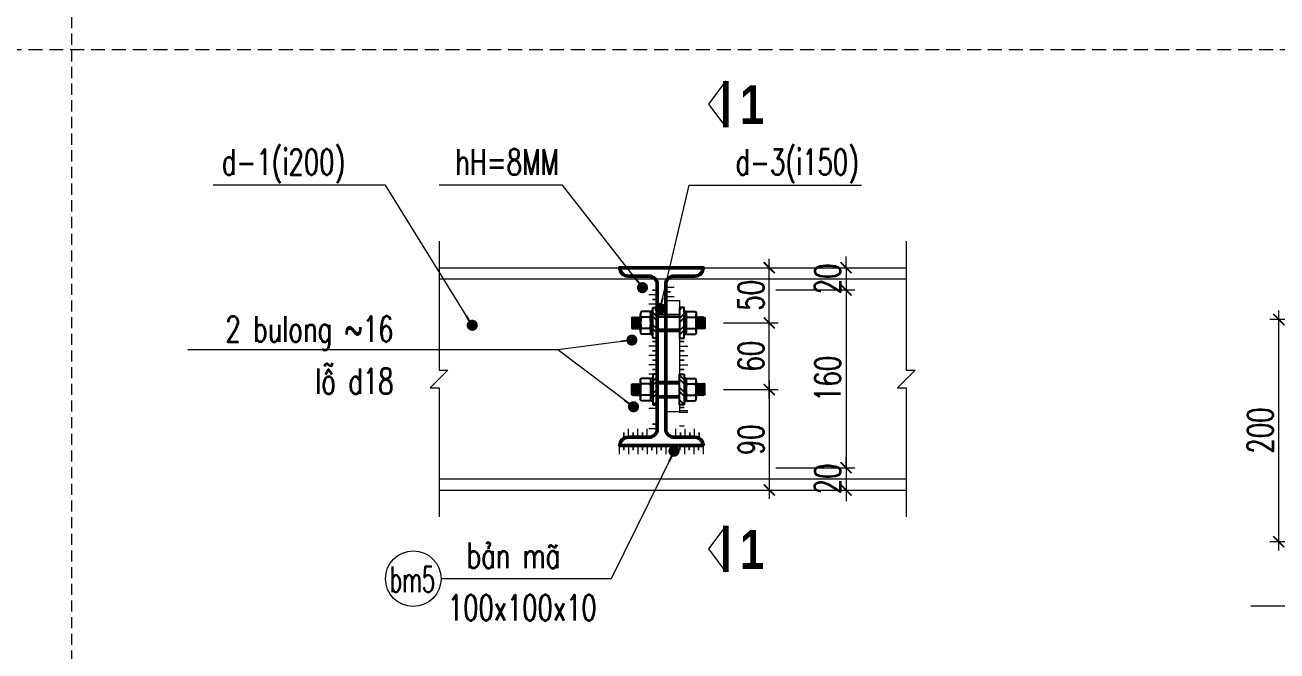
# Model space of a CAD drawing. Header units: millimetres. Extents: x 61738 to 439738, y 60858 to 151243.
# Drawn here: x 415520 to 426774, y 97142 to 102774 of the extents above; entities that cross this region are included whole.
import ezdxf
from ezdxf.enums import TextEntityAlignment as Align

# ---------------------------------------------------------------- set-up
doc = ezdxf.new("R2010")
doc.units = ezdxf.units.MM
doc.linetypes.add('CENTER', pattern=[2, 1.25, -0.25, 0.25, -0.25])
doc.linetypes.add('HIDDEN', pattern=[0.375, 0.25, -0.125])
for name, color, linetype, lineweight in [('10-TEXT', 4, 'Continuous', 15), ('2-THEP2', 6, 'Continuous', 50), ('3-THAY', 7, 'Continuous', 18), ('5-DUT', 2, 'HIDDEN', 15), ('6-TRUC', 8, 'CENTER', 9), ('7-HATCH', 8, 'Continuous', 13), ('8-DIM', 8, 'Continuous', 15), ('9-SO HIEU', 8, 'Continuous', 15)]:
    doc.layers.add(name, color=color, linetype=linetype, lineweight=lineweight)
doc.layers.add('thay 1', color=32, linetype='Continuous')
doc.layers.add('thep', color=6, linetype='Continuous')
doc.styles.add('A3-Text 2.3', font='vnsimli.shx', dxfattribs={"width": 0.7, "height": 230, "bigfont": 'vn.shx'})
doc.styles.add('A3-Text 3.5', font='VnArialH-Bold.TTF', dxfattribs={"width": 0.8, "height": 350})
doc.styles.add('S1', font='vnsimli.shx', dxfattribs={"width": 0.75})
doc.dimstyles.new('A3-1-100x10', dxfattribs={"dimtxt": 230, "dimasz": 100, "dimexe": 80, "dimexo": 0, "dimgap": 50, "dimtad": 1, "dimdec": 0, "dimlfac": 0.1, "dimdsep": 49, "dimtxsty": 'A3-Text 2.3', "dimblk": 'ARCHTICK', "dimcen": 10, "dimdle": 80, "dimclrd": 8, "dimclre": 8, "dimclrt": 2, "dimadec": 0, "dimazin": 2, "dimtfac": 1, "dimtdec": 0, "dimtix": 1, "dimtmove": 1, "dimatfit": 3, "dimldrblk": 'DOT', "dimfxl": 1, "dimtolj": 1, "dimtzin": 0, "dimlwd": -1, "dimlwe": -1, "dimarcsym": 0})

# ---------------------------------------------------------------- blocks, each defined once
blk = doc.blocks.new('A$C3DB65366')
at = {"layer": 'thay 1'}
h = blk.add_hatch(dxfattribs=at)
h.set_pattern_fill('ANSI32', color=256, scale=1.947377, angle=-90, style=0)
h.set_pattern_definition([(135, (984.625, -1114.564), (27.5401, 27.5401), []), (135, (966.265, -1114.564), (27.5401, 27.5401), [])])
h.paths.add_polyline_path([(-70.3, -96.9), (-70.3, 41.5), (-49.5, 41.5), (-49.5, -96.9)])
h = blk.add_hatch(dxfattribs=at)
h.set_pattern_fill('ANSI32', color=256, scale=1.947377, angle=-90, style=0)
h.set_pattern_definition([(45, (-984.156, -1114.564), (-27.5401, 27.5401), []), (45, (-965.796, -1114.564), (-27.5401, 27.5401), [])])
h.paths.add_polyline_path([(70.8, -96.9), (70.8, 41.5), (50, 41.5), (50, -96.9)])
for p, q in [((-125.2, -65.7), (-125.2, 10.3)), ((-81.9, 22.9), (-122.2, 22.9)), ((-79, 24.5), (-79, -79.3)), ((-70.4, 24.5), (-79, 24.5)), ((-79, -65.7), (-79, 10.3)), ((-70.3, -79.3), (-70.4, 24.5)), ((-70.3, 41.5), (-49.5, 41.5)), ((-70.3, -96.9), (-70.3, 41.5)), ((-49.5, 41.5), (-49.5, -96.9)), ((-49.5, 9.2), (-49.5, -64.6)), ((50, 9.2), (-49.5, 9.2)), ((-48.9, 0), (50, 0)), ((50, 41.5), (50, -96.9)), ((70.8, 41.5), (50, 41.5)), ((50, 9.2), (50, -64.6)), ((70.8, -96.9), (70.8, 41.5)), ((70.8, -79.3), (70.8, 24.5)), ((70.8, 24.5), (79.5, 24.5)), ((79.5, 24.5), (79.4, -79.3)), ((79.4, -65.7), (79.4, 10.3)), ((82.4, 22.9), (122.7, 22.9)), ((125.6, -65.7), (125.6, 10.3)), ((-164, -5), (-162.1, -2.5)), ((-164, -5), (-164, -50.4)), ((-164, -50.4), (-160.3, -55.4)), ((-162.1, -2.5), (-160.3, -55.4)), ((-162.1, -2.5), (-160.3, -5)), ((-160.3, -5), (-156.5, 0)), ((-160.3, -5), (-156.5, -50.4)), ((-160.3, -55.4), (-156.5, -50.4)), ((-156.5, 0), (-152.7, -55.4)), ((-156.5, 0), (-152.7, -5)), ((-156.5, -50.4), (-152.7, -55.4)), ((-152.7, -5), (-148.9, 0)), ((-152.7, -5), (-148.9, -50.4)), ((-152.7, -55.4), (-148.9, -50.4)), ((-148.9, 0), (-145.1, -55.4)), ((-148.9, 0), (-145.1, -5)), ((-148.9, -50.4), (-145.1, -55.4)), ((-145.1, -5), (-141.4, 0)), ((-145.1, -5), (-141.4, -50.4)), ((-145.1, -55.4), (-141.4, -50.4)), ((-141.4, 0), (-137.6, -55.4)), ((-141.4, 0), (-137.6, -5)), ((-141.4, -50.4), (-137.6, -55.4)), ((-137.6, -5), (-133.8, 0)), ((-137.6, -5), (-133.8, -50.4)), ((-137.6, -55.4), (-133.8, -50.4)), ((-133.8, 0), (-130, -55.4)), ((-133.8, 0), (-130, -5)), ((-133.8, -50.4), (-130, -55.4)), ((-130, -5), (-126.3, 0)), ((-130, -5), (-126.3, -50.4)), ((-130, -55.4), (-126.3, -50.4)), ((-126.3, 0), (-125.2, -1.5)), ((-126.3, 0), (-125.2, -16.2)), ((-126.3, -50.4), (-125.2, -51.8)), ((-81.9, -2.4), (-122.2, -2.4)), ((-81.9, -53), (-122.2, -53)), ((-48.9, -55.4), (50, -55.4)), ((82.4, -2.4), (122.7, -2.4)), ((82.4, -53), (122.7, -53)), ((126.7, 0), (125.6, -1.5)), ((126.7, 0), (125.6, -16.2)), ((126.7, -50.4), (125.6, -51.8)), ((130.5, -5), (126.7, 0)), ((130.5, -5), (126.7, -50.4)), ((130.5, -55.4), (126.7, -50.4)), ((134.3, 0), (130.5, -55.4)), ((134.3, 0), (130.5, -5)), ((134.3, -50.4), (130.5, -55.4)), ((138.1, -5), (134.3, 0)), ((138.1, -5), (134.3, -50.4)), ((138.1, -55.4), (134.3, -50.4)), ((141.8, 0), (138.1, -55.4)), ((141.8, 0), (138.1, -5)), ((141.8, -50.4), (138.1, -55.4)), ((145.6, -5), (141.8, 0)), ((145.6, -5), (141.8, -50.4)), ((145.6, -55.4), (141.8, -50.4)), ((149.4, 0), (145.6, -55.4)), ((149.4, 0), (145.6, -5)), ((149.4, -50.4), (145.6, -55.4)), ((153.2, -5), (149.4, 0)), ((153.2, -5), (149.4, -50.4)), ((153.2, -55.4), (149.4, -50.4)), ((156.9, 0), (153.2, -55.4)), ((156.9, 0), (153.2, -5)), ((156.9, -50.4), (153.2, -55.4)), ((160.7, -5), (156.9, 0)), ((160.7, -5), (156.9, -50.4)), ((160.7, -55.4), (156.9, -50.4)), ((162.6, -2.5), (160.7, -55.4)), ((162.6, -2.5), (160.7, -5)), ((164.5, -50.4), (160.7, -55.4)), ((164.5, -5), (162.6, -2.5)), ((164.5, -5), (164.5, -50.4)), ((-81.9, -78.3), (-122.2, -78.3)), ((-79, -79.3), (-70.3, -79.3)), ((-49.5, -96.9), (-70.3, -96.9)), ((-49.5, -64.6), (50, -64.6)), ((50, -96.9), (70.8, -96.9)), ((79.4, -79.3), (70.8, -79.3)), ((82.4, -78.3), (122.7, -78.3))]:
    blk.add_line(p, q, dxfattribs=at)
at = {"layer": 'thay 1', "linetype": 'CENTER'}
for p, q in [((-70.3, -4.9), (-79, -4.9)), ((-70.3, -49.9), (-79, -49.9)), ((70.8, -4.9), (79.5, -4.9)), ((70.8, -49.9), (79.4, -49.9))]:
    blk.add_line(p, q, dxfattribs=at)
at = {"layer": 'thay 1'}
for centre, major_axis, start_param, end_param in [((-96.4, 10.3), (20.4, 20.4), 1.901021, 2.811368), ((-107.8, 10.3), (-20.4, 20.4), 3.471818, 4.382164), ((-14.4, -27.7), (-78.3, 78.3), 0.554826, 1.01597), ((-96.4, -65.7), (20.4, 20.4), 1.901021, 2.811368), ((-189.8, -27.7), (-78.3, 78.3), 3.696419, 4.157563), ((-107.8, -65.7), (-20.4, 20.4), 3.471818, 4.382164)]:
    blk.add_ellipse(centre, major_axis=major_axis, ratio=1, start_param=start_param, end_param=end_param, dxfattribs=at)
at = {"layer": 'thay 1', "extrusion": (0, 0, -1)}
for centre, major_axis, start_param, end_param in [((108.3, 10.3), (20.4, 20.4), 3.471818, 4.382164), ((96.8, 10.3), (-20.4, 20.4), 1.901021, 2.811368), ((190.2, -27.7), (78.3, 78.3), 3.696419, 4.157563), ((108.3, -65.7), (20.4, 20.4), 3.471818, 4.382164), ((14.8, -27.7), (78.3, 78.3), 0.554826, 1.01597), ((96.8, -65.7), (-20.4, 20.4), 1.901021, 2.811368)]:
    blk.add_ellipse(centre, major_axis=major_axis, ratio=1, start_param=start_param, end_param=end_param, dxfattribs=at)
blk = doc.blocks.new('_ArchTick')
at = {"color": 0, "linetype": 'ByBlock', "const_width": 0.15}
blk.add_lwpolyline([(-0.5, -0.5), (0.5, 0.5)], dxfattribs=at)
blk = doc.blocks.new('*D346')
at = {"layer": '8-DIM', "color": 8, "linetype": 'ByBlock', "ltscale": 500, "transparency": 16777216}
for p, q in [((422900, 100590), (422900, 100690)), ((422900, 100590), (422900, 100390)), ((422900, 100390), (422900, 100290))]:
    blk.add_line(p, q, dxfattribs=at)
at = {"layer": '8-DIM', "color": 8, "ltscale": 500, "transparency": 16777216}
for p, q in [((422270, 100590), (422980, 100590)), ((422270, 100390), (422980, 100390))]:
    blk.add_line(p, q, dxfattribs=at)
at = {"layer": 'Defpoints', "color": 0, "ltscale": 500, "transparency": 16777216}
for p in [(422270, 100590), (422270, 100390), (422900, 100390)]:
    blk.add_point(p, dxfattribs=at)
at = {"layer": '8-DIM', "color": 8, "ltscale": 500, "transparency": 16777216, "xscale": 100, "yscale": 100, "zscale": 100}
for p, rotation in [((422900, 100590), 270), ((422900, 100390), 90)]:
    blk.add_blockref('_ArchTick', p, dxfattribs=dict(at, rotation=rotation))
at = {"layer": '8-DIM', "color": 2, "ltscale": 500, "transparency": 16777216, "insert": (422735, 100490), "char_height": 230, "attachment_point": 5, "rotation": 90, "style": 'A3-Text 2.3'}
blk.add_mtext('\\A1;20', dxfattribs=at)
blk = doc.blocks.new('*D347')
at = {"layer": '8-DIM', "color": 8, "ltscale": 500, "transparency": 16777216}
for p, q in [((422270, 100390), (422980, 100390)), ((422270, 98790), (422980, 98790))]:
    blk.add_line(p, q, dxfattribs=at)
at = {"layer": '8-DIM', "color": 8, "linetype": 'ByBlock', "ltscale": 500, "transparency": 16777216}
blk.add_line((422900, 100470), (422900, 98710), dxfattribs=at)
at = {"layer": 'Defpoints', "color": 0, "ltscale": 500, "transparency": 16777216}
for p in [(422270, 100390), (422270, 98790), (422900, 98790)]:
    blk.add_point(p, dxfattribs=at)
at = {"layer": '8-DIM', "color": 8, "ltscale": 500, "transparency": 16777216, "xscale": 100, "yscale": 100, "zscale": 100}
for p, rotation in [((422900, 100390), 90), ((422900, 98790), 270)]:
    blk.add_blockref('_ArchTick', p, dxfattribs=dict(at, rotation=rotation))
at = {"layer": '8-DIM', "color": 2, "ltscale": 500, "transparency": 16777216, "insert": (422735, 99590), "char_height": 230, "attachment_point": 5, "rotation": 90, "style": 'A3-Text 2.3'}
blk.add_mtext('\\A1;160', dxfattribs=at)
blk = doc.blocks.new('*D348')
at = {"layer": '8-DIM', "color": 8, "linetype": 'ByBlock', "ltscale": 500, "transparency": 16777216}
for p, q in [((422900, 98790), (422900, 98890)), ((422900, 98790), (422900, 98590)), ((422900, 98590), (422900, 98490))]:
    blk.add_line(p, q, dxfattribs=at)
at = {"layer": '8-DIM', "color": 8, "ltscale": 500, "transparency": 16777216}
for p, q in [((422270, 98790), (422980, 98790)), ((422270, 98590), (422980, 98590))]:
    blk.add_line(p, q, dxfattribs=at)
at = {"layer": 'Defpoints', "color": 0, "ltscale": 500, "transparency": 16777216}
for p in [(422270, 98790), (422270, 98590), (422900, 98590)]:
    blk.add_point(p, dxfattribs=at)
at = {"layer": '8-DIM', "color": 8, "ltscale": 500, "transparency": 16777216, "xscale": 100, "yscale": 100, "zscale": 100}
for p, rotation in [((422900, 98790), 270), ((422900, 98590), 90)]:
    blk.add_blockref('_ArchTick', p, dxfattribs=dict(at, rotation=rotation))
at = {"layer": '8-DIM', "color": 2, "ltscale": 500, "transparency": 16777216, "insert": (422735, 98690), "char_height": 230, "attachment_point": 5, "rotation": 90, "style": 'A3-Text 2.3'}
blk.add_mtext('\\A1;20', dxfattribs=at)
blk = doc.blocks.new('_Dot')
at = {"color": 0, "linetype": 'ByBlock', "lineweight": -2}
blk.add_line((-0.5, 0), (-1, 0), dxfattribs=at)
at = {"color": 0, "linetype": 'ByBlock', "const_width": 0.5}
blk.add_lwpolyline([(-0.25, 0, 1), (0.25, 0, 1)], format="xyb", close=True, dxfattribs=at)
blk = doc.blocks.new('*D349')
at = {"layer": '8-DIM', "color": 8, "linetype": 'ByBlock', "ltscale": 500, "transparency": 16777216}
blk.add_line((422210, 99414), (422210, 100174), dxfattribs=at)
at = {"layer": '8-DIM', "color": 8, "ltscale": 500, "transparency": 16777216}
for p, q in [((421800, 100094), (422290, 100094)), ((421800, 99494), (422290, 99494))]:
    blk.add_line(p, q, dxfattribs=at)
at = {"layer": 'Defpoints', "color": 0, "ltscale": 500, "transparency": 16777216}
for p in [(421800, 100094), (422210, 100094), (421800, 99494)]:
    blk.add_point(p, dxfattribs=at)
at = {"layer": '8-DIM', "color": 8, "ltscale": 500, "transparency": 16777216, "xscale": 100, "yscale": 100, "zscale": 100}
for p, rotation in [((422210, 100094), 90), ((422210, 99494), 270)]:
    blk.add_blockref('_ArchTick', p, dxfattribs=dict(at, rotation=rotation))
at = {"layer": '8-DIM', "color": 2, "ltscale": 500, "transparency": 16777216, "insert": (422045, 99794), "char_height": 230, "attachment_point": 5, "rotation": 90, "style": 'A3-Text 2.3'}
blk.add_mtext('\\A1;60', dxfattribs=at)
blk = doc.blocks.new('*D350')
at = {"layer": '8-DIM', "color": 8, "linetype": 'ByBlock', "ltscale": 500, "transparency": 16777216}
blk.add_line((422210, 100014), (422210, 100670), dxfattribs=at)
at = {"layer": '8-DIM', "color": 8, "ltscale": 500, "transparency": 16777216}
for p, q in [((421800, 100590), (422290, 100590)), ((421800, 100094), (422290, 100094))]:
    blk.add_line(p, q, dxfattribs=at)
at = {"layer": 'Defpoints', "color": 0, "ltscale": 500, "transparency": 16777216}
for p in [(421800, 100590), (422210, 100590), (421800, 100094)]:
    blk.add_point(p, dxfattribs=at)
at = {"layer": '8-DIM', "color": 8, "ltscale": 500, "transparency": 16777216, "xscale": 100, "yscale": 100, "zscale": 100}
for p, rotation in [((422210, 100590), 90), ((422210, 100094), 270)]:
    blk.add_blockref('_ArchTick', p, dxfattribs=dict(at, rotation=rotation))
at = {"layer": '8-DIM', "color": 2, "ltscale": 500, "transparency": 16777216, "insert": (422045, 100342), "char_height": 230, "attachment_point": 5, "rotation": 90, "style": 'A3-Text 2.3'}
blk.add_mtext('\\A1;50', dxfattribs=at)
blk = doc.blocks.new('*D351')
at = {"layer": '8-DIM', "color": 8, "ltscale": 500, "transparency": 16777216}
for p, q in [((421800, 99494), (422290, 99494)), ((421800, 98590), (422290, 98590))]:
    blk.add_line(p, q, dxfattribs=at)
at = {"layer": '8-DIM', "color": 8, "linetype": 'ByBlock', "ltscale": 500, "transparency": 16777216}
blk.add_line((422210, 99574), (422210, 98510), dxfattribs=at)
at = {"layer": 'Defpoints', "color": 0, "ltscale": 500, "transparency": 16777216}
for p in [(421800, 99494), (421800, 98590), (422210, 98590)]:
    blk.add_point(p, dxfattribs=at)
at = {"layer": '8-DIM', "color": 8, "ltscale": 500, "transparency": 16777216, "xscale": 100, "yscale": 100, "zscale": 100}
for p, rotation in [((422210, 99494), 90), ((422210, 98590), 270)]:
    blk.add_blockref('_ArchTick', p, dxfattribs=dict(at, rotation=rotation))
at = {"layer": '8-DIM', "color": 2, "ltscale": 500, "transparency": 16777216, "insert": (422045, 99042), "char_height": 230, "attachment_point": 5, "rotation": 90, "style": 'A3-Text 2.3'}
blk.add_mtext('\\A1;90', dxfattribs=at)
blk = doc.blocks.new('Mat cat KC - Dung')
at = {"layer": '10-TEXT', "color": 2, "const_width": 50}
blk.add_lwpolyline([(0, 418), (0, 0)], dxfattribs=at)
at = {"layer": '10-TEXT', "color": 3, "ltscale": 500, "style": 'A3-Text 3.5', "width": 0.8}
blk.add_attdef('1', (127, 29), '', height=350, dxfattribs=at)
blk = doc.blocks.new('*D358')
at = {"layer": '8-DIM', "color": 8, "linetype": 'ByBlock', "ltscale": 500, "transparency": 16777216}
blk.add_line((426790, 98045), (426790, 100205), dxfattribs=at)
at = {"layer": '8-DIM', "color": 8, "ltscale": 500, "transparency": 16777216}
for p, q in [((428350, 100125), (426710, 100125)), ((428350, 98125), (426710, 98125))]:
    blk.add_line(p, q, dxfattribs=at)
at = {"layer": 'Defpoints', "color": 0, "ltscale": 500, "transparency": 16777216}
for p in [(426790, 100125), (428350, 100125), (428350, 98125)]:
    blk.add_point(p, dxfattribs=at)
at = {"layer": '8-DIM', "color": 8, "ltscale": 500, "transparency": 16777216, "xscale": 100, "yscale": 100, "zscale": 100}
for p, rotation in [((426790, 100125), 90), ((426790, 98125), 270)]:
    blk.add_blockref('_ArchTick', p, dxfattribs=dict(at, rotation=rotation))
at = {"layer": '8-DIM', "color": 2, "ltscale": 500, "transparency": 16777216, "insert": (426625, 99125), "char_height": 230, "attachment_point": 5, "rotation": 90, "style": 'A3-Text 2.3'}
blk.add_mtext('\\A1;200', dxfattribs=at)

msp = doc.modelspace()

# ---------------------------------------------------------------- linework, layer by layer
at = {"layer": '2-THEP2'}
msp.add_lwpolyline([(421616.2, 98990), (420866.2, 98990), (420866.2, 98990, -0.4142136), (420941.2, 99065), (421128.7, 99065, 0.4142136), (421203.7, 99140), (421203.7, 100440, 0.4142136), (421128.7, 100515), (420941.2, 100515, -0.4142136), (420866.2, 100590), (420866.2, 100590), (421616.2, 100590), (421616.2, 100590, -0.4142136), (421541.2, 100515), (421353.7, 100515, 0.4142136), (421278.7, 100440), (421278.7, 99140, 0.4142136), (421353.7, 99065), (421541.2, 99065, -0.4142136), (421616.2, 98990)], format="xyb", close=True, dxfattribs=at)
at = {"layer": '3-THAY', "ltscale": 300}
for points in [[(421820, 102271.3), (421662.7, 102062.5), (421820, 101853.7)], [(421820, 98269.4), (421662.7, 98060.5), (421820, 97851.7)]]:
    msp.add_lwpolyline(points, dxfattribs=at)
at = {"layer": '3-THAY', "ltscale": 500}
for points in [[(419241.2, 100590), (423441.2, 100590)], [(419241.2, 100590), (423441.2, 100590)], [(419241.2, 100490), (423441.2, 100490)], [(419241.2, 100490), (423441.2, 100490)], [(419241.2, 98690), (423441.2, 98690)], [(419241.2, 98690), (423441.2, 98690)], [(419241.2, 98590), (423441.2, 98590)], [(419241.2, 98590), (423441.2, 98590)]]:
    msp.add_lwpolyline(points, dxfattribs=at)
at = {"layer": '5-DUT', "ltscale": 500}
msp.add_line((434238.5, 102550), (399099.2, 102550), dxfattribs=at)
at = {"layer": '5-DUT', "ltscale": 400}
msp.add_lwpolyline([(415940, 85046.7), (415940, 112859.3)], dxfattribs=at)
at = {"layer": '6-TRUC', "ltscale": 300}
msp.add_lwpolyline([(419241.2, 100590), (423441.2, 100590)], dxfattribs=at)
at = {"layer": '7-HATCH', "ltscale": 500}
for points in [[(419241.2, 100830), (419241.2, 99670), (419321.2, 99670), (419161.2, 99510), (419241.2, 99510), (419241.2, 98350)], [(423441.2, 100830), (423441.2, 99670), (423521.2, 99670), (423361.2, 99510), (423441.2, 99510), (423441.2, 98350)]]:
    msp.add_lwpolyline(points, dxfattribs=at)
at = {"layer": '8-DIM', "ltscale": 300}
msp.add_lwpolyline([(421278.7, 100294), (421402.7, 100294), (421402.7, 99292.5), (421278.7, 99292.5)], close=True, dxfattribs=at)
at = {"layer": '9-SO HIEU', "ltscale": 300}
for points in [[(421161.7, 100388.5), (421203.7, 100388.5)], [(421203.7, 100388.5), (421161.7, 100388.5)], [(421278.7, 100415.3), (421354.7, 100415.3)], [(421278.7, 100415.3), (421354.7, 100415.3)], [(421278.7, 100415.3), (421354.7, 100415.3)], [(421203.7, 100346.5), (421127.7, 100346.5)], [(421203.7, 100346.5), (421127.7, 100346.5)], [(421203.7, 100346.5), (421127.7, 100346.5)], [(421161.7, 100304.5), (421203.7, 100304.5)], [(421203.7, 100304.5), (421161.7, 100304.5)], [(421320.7, 100373.3), (421278.7, 100373.3)], [(421278.7, 100373.3), (421320.7, 100373.3)], [(421278.7, 100331.3), (421354.7, 100331.3)], [(421278.7, 100331.3), (421354.7, 100331.3)], [(421278.7, 100331.3), (421354.7, 100331.3)], [(421203.7, 100262.5), (421127.7, 100262.5)], [(421203.7, 99884.5), (421127.7, 99884.5)], [(421203.7, 99884.5), (421127.7, 99884.5)], [(421203.7, 99884.5), (421127.7, 99884.5)], [(421161.7, 99926.5), (421203.7, 99926.5)], [(421203.7, 99926.5), (421161.7, 99926.5)], [(421161.7, 99842.5), (421203.7, 99842.5)], [(421203.7, 99842.5), (421161.7, 99842.5)], [(421444.7, 99926.5), (421402.7, 99926.5)], [(421402.7, 99926.5), (421444.7, 99926.5)], [(421402.7, 99884.5), (421478.7, 99884.5)], [(421402.7, 99884.5), (421478.7, 99884.5)], [(421402.7, 99884.5), (421478.7, 99884.5)], [(421444.7, 99842.5), (421402.7, 99842.5)], [(421402.7, 99842.5), (421444.7, 99842.5)], [(421203.7, 99800.5), (421127.7, 99800.5)], [(421203.7, 99800.5), (421127.7, 99800.5)], [(421203.7, 99800.5), (421127.7, 99800.5)], [(421203.7, 99716.5), (421127.7, 99716.5)], [(421203.7, 99716.5), (421127.7, 99716.5)], [(421203.7, 99716.5), (421127.7, 99716.5)], [(421161.7, 99758.5), (421203.7, 99758.5)], [(421203.7, 99758.5), (421161.7, 99758.5)], [(421402.7, 99800.5), (421478.7, 99800.5)], [(421402.7, 99800.5), (421478.7, 99800.5)], [(421402.7, 99800.5), (421478.7, 99800.5)], [(421444.7, 99758.5), (421402.7, 99758.5)], [(421402.7, 99758.5), (421444.7, 99758.5)], [(421402.7, 99716.5), (421478.7, 99716.5)], [(421402.7, 99716.5), (421478.7, 99716.5)], [(421402.7, 99716.5), (421478.7, 99716.5)], [(421203.7, 99632.5), (421127.7, 99632.5)], [(421161.7, 99674.5), (421203.7, 99674.5)], [(421203.7, 99674.5), (421161.7, 99674.5)], [(421444.7, 99674.5), (421402.7, 99674.5)], [(421402.7, 99674.5), (421444.7, 99674.5)], [(421203.7, 99324), (421127.7, 99324)], [(421203.7, 99324), (421127.7, 99324)], [(421203.7, 99324), (421127.7, 99324)], [(421444.7, 99332.5), (421402.7, 99332.5)], [(421402.7, 99332.5), (421444.7, 99332.5)], [(421402.7, 99306.5), (421478.7, 99306.5)], [(421402.7, 99290.5), (421478.7, 99290.5)], [(421402.7, 99290.5), (421478.7, 99290.5)], [(421402.7, 99290.5), (421478.7, 99290.5)], [(421161.7, 99182), (421203.7, 99182)], [(421203.7, 99182), (421161.7, 99182)], [(421444.7, 99164.5), (421402.7, 99164.5)], [(420902.2, 99065), (420902.2, 99107)], [(420902.2, 99107), (420902.2, 99065)], [(420944.2, 99065), (420944.2, 99141)], [(420944.2, 99065), (420944.2, 99141)], [(420986.2, 99065), (420986.2, 99107)], [(420986.2, 99107), (420986.2, 99065)], [(421028.2, 99065), (421028.2, 99141)], [(421070.2, 99065), (421070.2, 99107)], [(421070.2, 99107), (421070.2, 99065)], [(421112.2, 99065), (421112.2, 99141)], [(421203.7, 99140), (421127.7, 99140)], [(421370.2, 99065), (421370.2, 99141)], [(421412.2, 99065), (421412.2, 99107)], [(421412.2, 99107), (421412.2, 99065)], [(421454.2, 99065), (421454.2, 99141)], [(421496.2, 99065), (421496.2, 99107)], [(421496.2, 99107), (421496.2, 99065)], [(421538.2, 99065), (421538.2, 99141)], [(421538.2, 99065), (421538.2, 99141)], [(421580.2, 99065), (421580.2, 99107)], [(421580.2, 99107), (421580.2, 99065)], [(420860.2, 98990), (420860.2, 98914)], [(420902.2, 98990), (420902.2, 98948)], [(420902.2, 98948), (420902.2, 98990)], [(420944.2, 98990), (420944.2, 98914)], [(420944.2, 98990), (420944.2, 98914)], [(420986.2, 98990), (420986.2, 98948)], [(420986.2, 98948), (420986.2, 98990)], [(421028.2, 98990), (421028.2, 98914)], [(421070.2, 98990), (421070.2, 98948)], [(421070.2, 98948), (421070.2, 98990)], [(421112.2, 98990), (421112.2, 98914)], [(421154.2, 98990), (421154.2, 98948)], [(421154.2, 98948), (421154.2, 98990)], [(421196.2, 98990), (421196.2, 98914)], [(421238.2, 98990), (421238.2, 98948)], [(421238.2, 98948), (421238.2, 98990)], [(421280.2, 98990), (421280.2, 98914)], [(421322.2, 98990), (421322.2, 98948)], [(421322.2, 98948), (421322.2, 98990)], [(421364.2, 98990), (421364.2, 98914)], [(421406.2, 98990), (421406.2, 98948)], [(421406.2, 98948), (421406.2, 98990)], [(421448.2, 98990), (421448.2, 98914)], [(421490.2, 98990), (421490.2, 98948)], [(421490.2, 98948), (421490.2, 98990)], [(421532.2, 98990), (421532.2, 98914)], [(421532.2, 98990), (421532.2, 98914)], [(421574.2, 98990), (421574.2, 98948)], [(421574.2, 98948), (421574.2, 98990)], [(421616.2, 98990), (421616.2, 98914)]]:
    msp.add_lwpolyline(points, dxfattribs=at)
at = {"layer": '9-SO HIEU'}
msp.add_circle((419010, 97792.5), 250, dxfattribs=at)

# ---------------------------------------------------------------- block references
at = {"layer": '8-DIM'}
for p in [(421820, 101853.7), (421820, 97851.7)]:
    msp.add_blockref('Mat cat KC - Dung', p, dxfattribs=at).add_auto_attribs({'1': '1'})
at = {"layer": 'thep', "xscale": 2, "yscale": 2, "zscale": 2}
msp.add_blockref('A$C3DB65366', (421302.8, 100149.4), dxfattribs=at)
at = {"layer": 'thep', "xscale": -2, "yscale": 2, "zscale": 2, "rotation": 180}
msp.add_blockref('A$C3DB65366', (421302.8, 99438.6), dxfattribs=at)

# ---------------------------------------------------------------- texts
at = {"layer": '10-TEXT', "style": 'S1', "width": 0.7}
for s, p in [('d-1(i200)', (418398.7, 101427.2)), ('hH=8MM', (420318.7, 101427.2)), ('d-3(i150)', (423016.6, 101427.2)), ('2 bulong ~16', (418832.3, 99924.3)), ('lç d18', (418832.3, 99454.3)), ('b¶n m·', (420330.2, 97887.2)), ('100x100x10', (420658.7, 97417.2))]:
    msp.add_text(s, height=230, dxfattribs=at).set_placement(p, align=Align.RIGHT)
at = {"layer": '10-TEXT', "style": 'S1', "width": 0.6}
msp.add_text('bm5', height=230, dxfattribs=at).set_placement((419002.3, 97671.2), align=Align.CENTER)

# ---------------------------------------------------------------- dimensions: what is measured, and where the dimension line sits
at = {"layer": '8-DIM', "ltscale": 500}
for base, p1, p2, picture, middle in [((422210, 100590), (421800, 100094), (421800, 100590), '*D350', (422045, 100342)), ((422900, 100390), (422270, 100590), (422270, 100390), '*D346', (422735, 100490)), ((422900, 98790), (422270, 100390), (422270, 98790), '*D347', (422735, 99590)), ((422210, 100094), (421800, 99494), (421800, 100094), '*D349', (422045, 99794)), ((426790, 100125.1), (428350, 98125.1), (428350, 100125.1), '*D358', (426625, 99125.1)), ((422210, 98590), (421800, 99494), (421800, 98590), '*D351', (422045, 99042)), ((422900, 98590), (422270, 98790), (422270, 98590), '*D348', (422735, 98690))]:
    dim = msp.add_linear_dim(base=base, p1=p1, p2=p2, angle=90, dimstyle='A3-1-100x10', override={"dimasz": 100, "dimldrblk": 'ArchTick'}, dxfattribs=at)
    dim.commit()
    dim.dimension.update_dxf_attribs({"geometry": picture, "text_midpoint": middle})

# ---------------------------------------------------------------- leaders
at = {"layer": '9-SO HIEU', "ltscale": 300}
for points in [[(419540, 100072.5), (418760, 101332.5), (417210, 101332.5)], [(421070.2, 100411), (420350, 101332.5), (419241.7, 101332.5)], [(421230, 100222.5), (421490, 101332.5), (423040, 101332.5)], [(420974.7, 99939.3), (420310, 99852.5), (416983.6, 99852.5)], [(420989.8, 99339.3), (420310, 99852.5)], [(429461.2, 99379.1), (428378, 97544.1), (426539.5, 97544.1)], [(421353.7, 98940), (420790, 97792.5), (419260, 97792.5)]]:
    msp.add_leader(points, dimstyle='A3-1-100x10', override={"dimasz": 100, "dimtad": 0}, dxfattribs=at)

doc.saveas('drawing.dxf')
